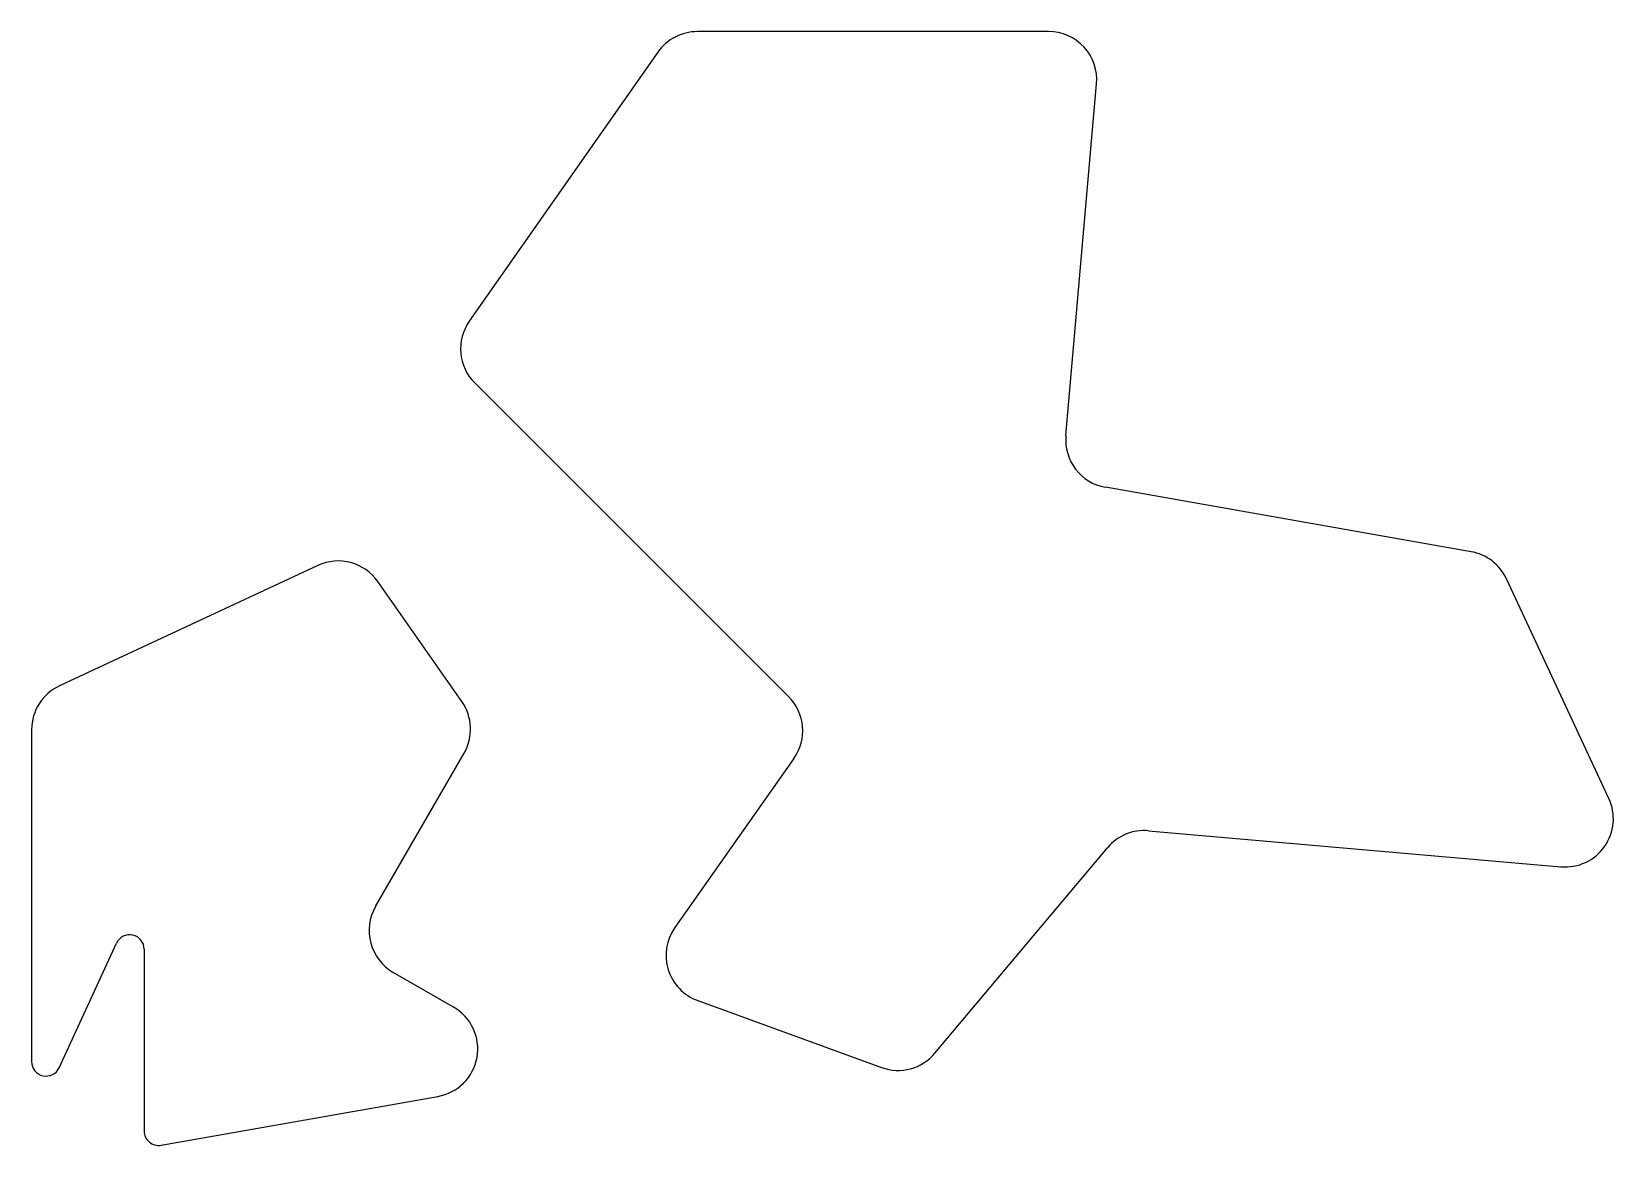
# Model space of a CAD drawing. Extents: x 0 to 328, y 0 to 231.
import ezdxf

# ---------------------------------------------------------------- set-up
doc = ezdxf.new("R2010")
doc.units = 0
doc.layers.add('Design', color=7, linetype='CONTINUOUS')

msp = doc.modelspace()

# ---------------------------------------------------------------- linework, layer by layer
at = {"layer": 'Design', "color": 1, "linetype": 'CONTINUOUS'}
for p, q in [((211, 231.2), (138.12, 231.2)), ((129.93, 226.93), (90.81, 171.07)), ((214.58, 147.33), (220.96, 220.33)), ((91.93, 158.26), (157.05, 93.15)), ((298.65, 123.23), (222.8, 136.61)), ((59.4, 120.38), (5.77, 95.37)), ((89.25, 92.14), (71.81, 117.05)), ((327.23, 72.03), (305.98, 117.61)), ((0, 86.31), (0, 17.38)), ((71.35, 49.58), (89.72, 81.41)), ((158.16, 80.32), (133.44, 45.21)), ((231.74, 65.32), (317.3, 57.84)), ((187.42, 19.14), (223.21, 61.79)), ((5.72, 16.12), (17.62, 41.98)), ((23.35, 40.73), (23.35, 3)), ((87.56, 28.68), (75.01, 35.92)), ((138.2, 30.06), (176.34, 16.17)), ((26.87, 0.05), (84.29, 10.17))]:
    msp.add_line(p, q, dxfattribs=at)
for centre, radius, start, end in [((138.12, 221.2), 10, 90.0004, 145.0053), ((211, 221.2), 10, -5.001, 89.999), ((99, 165.34), 10, 144.9981, 224.9977), ((224.54, 146.46), 10, -184.9972, -99.996), ((296.91, 113.39), 10, 24.9975, 79.9969), ((63.62, 111.31), 10, 35.0015, 115.0019), ((10, 86.31), 10, 114.9987, 179.9992), ((81.06, 86.41), 10, -30.0043, 34.9964), ((149.98, 86.08), 10, -35.1415, 44.9977), ((318.17, 67.8), 10, -95.0015, 24.999), ((230.87, 55.36), 10, 84.9985, 140.0007), ((80.01, 44.58), 10, -210.0046, -119.999), ((20.35, 40.73), 3, 0.0012, 155.2932), ((141.62, 39.45), 10, 144.8549, 250.0025), ((82.56, 20.02), 10, -80.0013, 59.998), ((3, 17.38), 3, -179.9912, -24.7186), ((179.76, 25.57), 10, -109.9982, -40.0006), ((26.35, 3), 3, -179.9998, -80.0072)]:
    msp.add_arc(centre, radius, start, end, dxfattribs=at)

doc.saveas('drawing.dxf')
